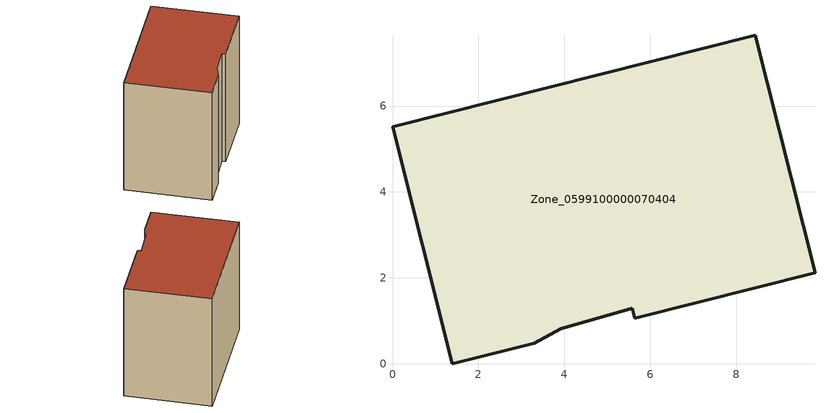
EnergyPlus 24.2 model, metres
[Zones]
Zone_0599100000070404
 floor ground (C_G): 5.58,1.29 3.91,0.82 3.3,0.48 1.39,0 0,5.52 8.44,7.65 9.83,2.12 5.63,1.07 z0
 wall outside (C_F): 5.63,1.07 9.83,2.12 8.44,7.65 0,5.52 1.39,0 3.3,0.48 3.91,0.82 5.58,1.29 5.63,1.07 z0:8.28
 roof outside (C_R): 3.91,0.82 5.58,1.29 5.63,1.07 9.83,2.12 8.44,7.65 0,5.52 1.39,0 3.3,0.48 z8.28
[BUILDING]
Pand.0599100000070404: North Axis=0; Terrain=City; Loads Convergence Tolerance Value=0.04; Temperature Convergence Tolerance Value=0.4; Solar Distribution=FullExterior; Maximum Number of Warmup Days=25; Minimum Number of Warmup Days=1
[Site:Location]
Rotterdam.The.Hague.AP_ZH_NLD Design_Conditions: Latitude=51.96; Longitude=4.45; Time Zone=1; Elevation=-4.5
[SITE:GROUNDTEMPERATURE:BUILDINGSURFACE]
18, 18, 18, 18, 18, 18, 18, 18, 18, 18, 18, 18
[MATERIAL] Thermal Absorptance=0.9; Solar Absorptance=0.7; Visible Absorptance=0.7
Name | Roughness | Thickness | Conductivity | Density | Specific Heat
G.TC.1975-1991 | MediumSmooth | 0.15 | 0.288461 | 540 | 1210
F.TC.1975-1991 | Rough | 0.3 | 0.230769 | 1920 | 840
R.TC.1975-1991 | MediumRough | 0.2 | 0.153846 | 1500 | 1000
[CONSTRUCTION]
C_G: G.TC.1975-1991
C_F: F.TC.1975-1991
C_R: R.TC.1975-1991
[ZONE]
Zone_0599100000070404: Type=1; Multiplier=1; Ceiling Height=Autocalculate; Volume=Autocalculate; Floor Area=autocalculate; Part of Total Floor Area=Yes
[ZONEINFILTRATION:DESIGNFLOWRATE]
Infil_Zone_0599100000070404: Zone or ZoneList or Space or SpaceList=Zone_0599100000070404; Schedule=AlwaysOn; Design Flow Rate Calculation Method=Flow/Area; Flow Rate per Floor Area=0.003; Constant Term Coefficient=1; Temperature Term Coefficient=0; Velocity Term Coefficient=0; Velocity Squared Term Coefficient=0
[HVACTEMPLATE:ZONE:IDEALLOADSAIRSYSTEM]
Zone_0599100000070404: Maximum Heating Supply Air Temperature=50; Minimum Cooling Supply Air Temperature=13; Maximum Heating Supply Air Humidity Ratio=0.0156; Minimum Cooling Supply Air Humidity Ratio=0.0077; Heating Limit=NoLimit; Cooling Limit=NoLimit; Dehumidification Control Type=ConstantSensibleHeatRatio; Cooling Sensible Heat Ratio=0.7; Dehumidification Setpoint=60; Humidification Control Type=None; Humidification Setpoint=30; Outdoor Air Method=None; Outdoor Air Flow Rate per Person=0.00944; Outdoor Air Flow Rate per Zone Floor Area=0; Outdoor Air Flow Rate per Zone=0; Demand Controlled Ventilation Type=None; Outdoor Air Economizer Type=NoEconomizer; Heat Recovery Type=None; Sensible Heat Recovery Effectiveness=0.7; Latent Heat Recovery Effectiveness=0.65
[ZONECONTROL:THERMOSTAT]
ThermostatControl_Zone_0599100000070404: Zone or ZoneList=Zone_0599100000070404; Control Type Schedule=DualSetpointControlType; Control 1=Thermostat_Zone_0599100000070404; Temperature Difference Between Cutout And Setpoint=0
[THERMOSTATSETPOINT:DUALSETPOINT]
Thermostat_Zone_0599100000070404: Heating Setpoint Temperature Schedule=HeatingSetpoint_Zone_0599100000070404; Cooling Setpoint Temperature Schedule=CoolingSetpoint_Zone_0599100000070404
[SCHEDULE:COMPACT]
HeatingSetpoint_Zone_0599100000070404: Through: 12/31, For: AllDays, Until: 24:00, 21
CoolingSetpoint_Zone_0599100000070404: Through: 12/31, For: AllDays, Until: 24:00, 24
DualSetpointControlType: Through: 12/31, For: AllDays, Until: 24:00, 4
AlwaysOn: Through: 12/31, For: AllDays, Until: 24:00, 1
